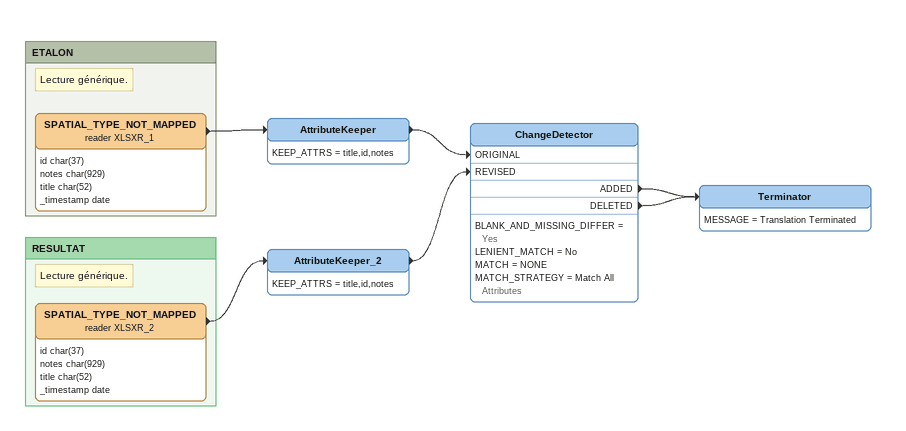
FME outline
AttributeKeeper
    KEEP_ATTRS = title,id,notes
    -> ChangeDetector [ORIGINAL]
AttributeKeeper_2
    KEEP_ATTRS = title,id,notes
    -> ChangeDetector [REVISED]
ChangeDetector
    BLANK_AND_MISSING_DIFFER = Yes
    LENIENT_MATCH = No
    MATCH = NONE
    MATCH_STRATEGY = Match All Attributes
    ADDED -> Terminator
    DELETED -> Terminator
Terminator
    MESSAGE = Translation Terminated

Bookmark: ETALON
Note: Lecture générique.
SPATIAL_TYPE_NOT_MAPPED (reader XLSXR_1)
    attributes: id char(37), notes char(929), title char(52), _timestamp date
    -> AttributeKeeper

Bookmark: RESULTAT
Note: Lecture générique.
SPATIAL_TYPE_NOT_MAPPED (reader XLSXR_2)
    attributes: id char(37), notes char(929), title char(52), _timestamp date
    -> AttributeKeeper_2
